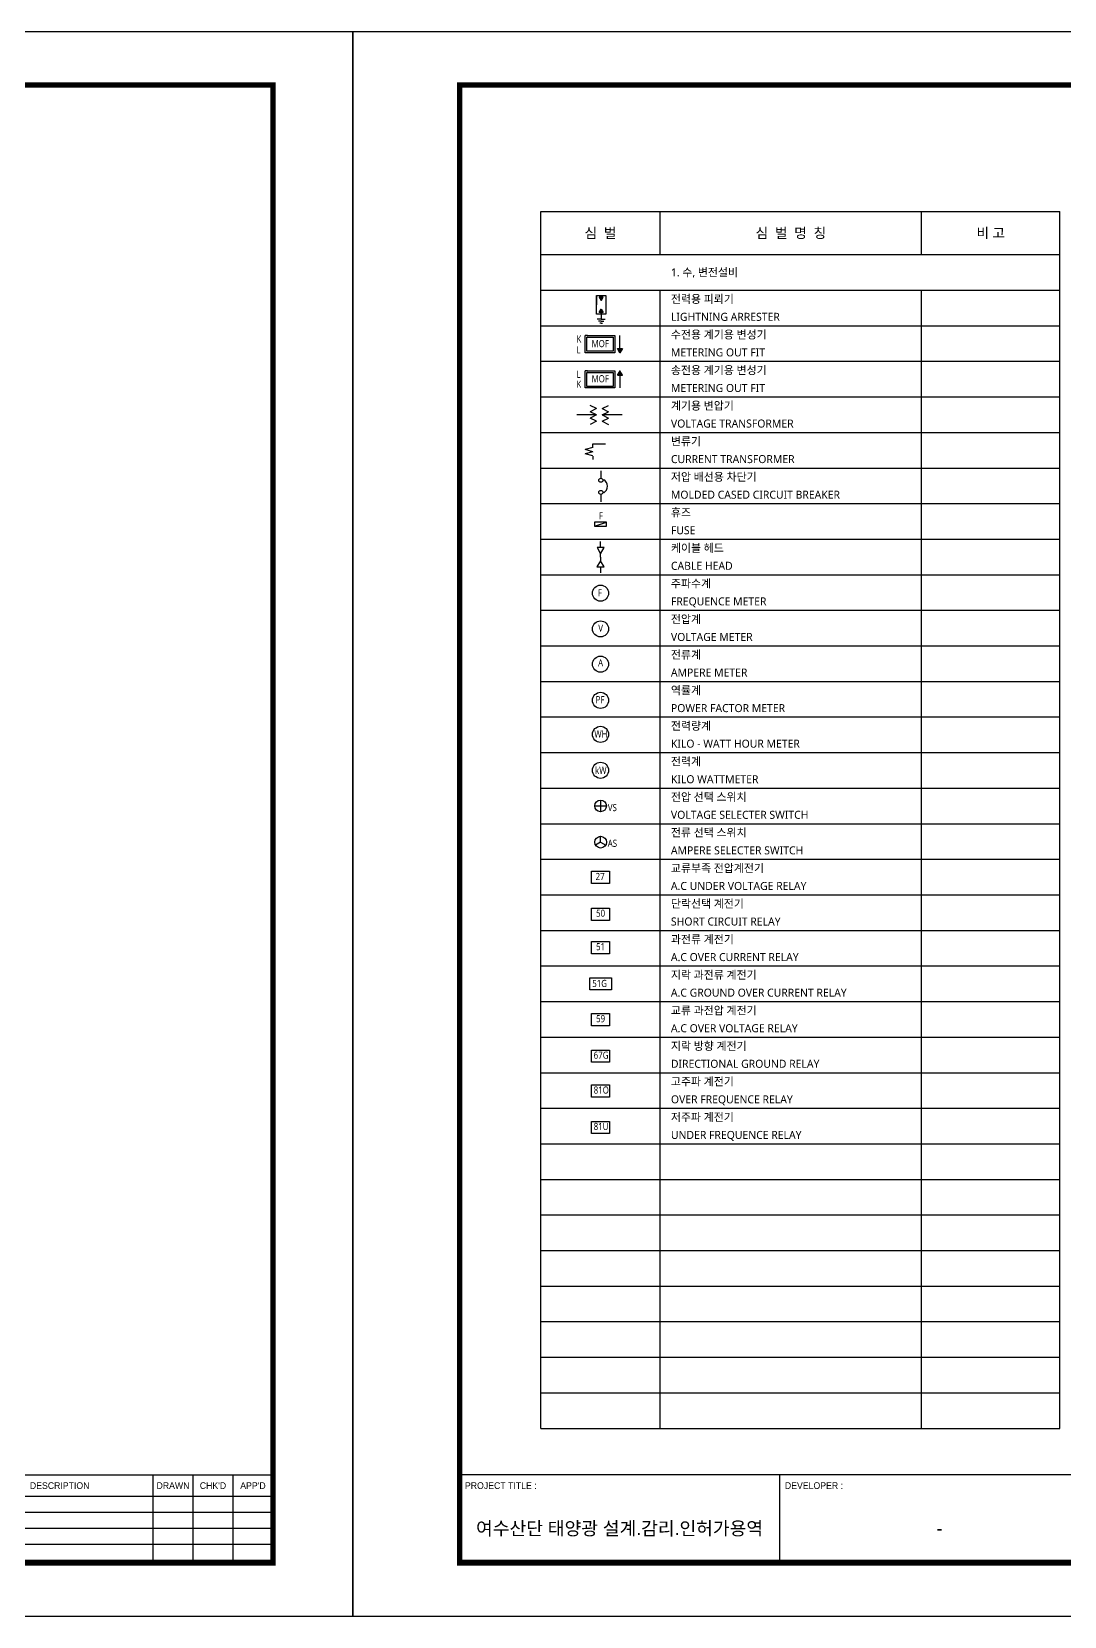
# Model space of a CAD drawing. Header units: millimetres. Extents: x 10297564 to 11610295, y -9287743 to -8409454.
# Drawn here: x 10453714 to 10492445, y -8631032 to -8571632 of the extents above; entities that cross this region are included whole.
import ezdxf
from ezdxf.enums import TextEntityAlignment as Align

# ---------------------------------------------------------------- set-up
doc = ezdxf.new("R2010")
doc.units = ezdxf.units.MM
doc.header["$LTSCALE"] = 100
for name, color, linetype in [('_도곽_마크', 7, 'Continuous'), ('BOX', 7, 'Continuous'), ('BOX_Def', 8, 'Continuous'), ('LEGEND', 1, 'Continuous'), ('LINE', 2, 'Continuous'), ('text', 7, 'Continuous')]:
    doc.layers.add(name, color=color, linetype=linetype)
doc.layers.add('DIJ1-TEXT', color=7, linetype='Continuous', lineweight=5)
doc.layers.add('TITLE', color=7, linetype='Continuous', lineweight=0)
doc.styles.add('MG', font='malgun.ttf')
doc.styles.add('RomanS', font='Dotum.ttf')
doc.styles.add('TITLE', font='H2GTRE.TTF')

# ---------------------------------------------------------------- blocks, each defined once
blk = doc.blocks.new('A$C78AD5414')
at = {"layer": '_도곽_마크'}
for p, q in [((656, 53), (811, 53)), ((656, 45), (811, 45)), ((656, 39), (811, 39)), ((656, 33), (811, 33)), ((656, 27), (811, 27))]:
    blk.add_line(p, q, dxfattribs=at)
for points in [[(40, 53), (40, 21)], [(160, 53), (40, 53)], [(160, 53), (160, 21)], [(280, 53), (160, 53)], [(766, 53), (766, 21)], [(781, 53), (781, 21)], [(796, 53), (796, 21)], [(811, 53), (811, 21)], [(40, 21), (811, 21)]]:
    blk.add_lwpolyline(points, dxfattribs=at)
at = {"layer": 'BOX', "const_width": 2}
blk.add_lwpolyline([(40, 20), (40, 574), (811, 574), (811, 20)], close=True, dxfattribs=at)
at = {"layer": 'BOX_Def'}
blk.add_lwpolyline([(0, 0), (841, 0), (841, 594), (0, 594)], close=True, dxfattribs=at)
at = {"style": 'TITLE'}
for s, p in [('여수산단 태양광 설계.감리.인허가용역', (100, 33)), ('-', (220, 33))]:
    blk.add_text(s, height=5, dxfattribs=at).set_placement(p, align=Align.MIDDLE)
at = {"layer": 'DIJ1-TEXT', "style": 'RomanS'}
for s, p in [('PROJECT TITLE :', (42, 49)), ('DEVELOPER :', (162, 49))]:
    blk.add_text(s, height=2.5, dxfattribs=at).set_placement(p, align=Align.MIDDLE_LEFT)
for s, p in [('DESCRIPTION', (731, 49)), ('DRAWN', (773.5, 49)), ("CHK'D", (788.5, 49)), ("APP'D", (803.5, 49))]:
    blk.add_text(s, height=2.5, dxfattribs=at).set_placement(p, align=Align.MIDDLE)

msp = doc.modelspace()

# ---------------------------------------------------------------- hatches: boundary and pattern name
at = {"linetype": 'Continuous'}
h = msp.add_hatch(dxfattribs=at)
h.set_pattern_fill('ANSI31', color=256)
h.set_pattern_definition([(45, (-345428948.95875, -104608961.01876), (-0.08838834764832, 0.08838834764832), [])])
h.paths.add_polyline_path([(10475681.1, -8583504.3), (10475776.5, -8583669.6), (10475871.9, -8583504.3)])
h = msp.add_hatch(dxfattribs=at)
h.set_pattern_fill('ANSI31', color=256)
h.set_pattern_definition([(45, (-345428948.95875, -104610277.84373), (-0.08838834764832, 0.08838834764832), [])])
h.paths.add_polyline_path([(10475871.9, -8584506.9), (10475776.5, -8584341.6), (10475681.1, -8584506.9)])

# ---------------------------------------------------------------- linework, layer by layer
at = {"color": 2}
for p, q in [((10474898.4, -8581526.4), (10474898.4, -8581873)), ((10474898.4, -8581526.4), (10475245, -8581526.4)), ((10474898.4, -8582219.5), (10474898.4, -8581526.4)), ((10474998.8, -8582159.5), (10475091.3, -8582067)), ((10475001.1, -8581590.5), (10475008.7, -8581582.8)), ((10475006.7, -8581600.2), (10475024.1, -8581582.8)), ((10475010.5, -8582163.1), (10475096.9, -8582076.7)), ((10475012.3, -8581609.9), (10475039.4, -8581582.8)), ((10475017.9, -8581619.6), (10475054.7, -8581582.8)), ((10475019.7, -8582123.2), (10475085.6, -8582057.3)), ((10475023.5, -8581629.3), (10475070, -8581582.8)), ((10475025.8, -8582163.1), (10475102.5, -8582086.4)), ((10475029.1, -8581639), (10475085.3, -8581582.8)), ((10475034.7, -8581648.7), (10475100.6, -8581582.8)), ((10475040.3, -8581658.4), (10475115.9, -8581582.8)), ((10475040.6, -8582087), (10475080, -8582047.6)), ((10475041.1, -8582163.1), (10475108.1, -8582096.1)), ((10475045.9, -8581668.2), (10475131.3, -8581582.8)), ((10475051.5, -8581677.9), (10475146.6, -8581582.8)), ((10475056.4, -8582163.1), (10475113.7, -8582105.8)), ((10475057.2, -8581687.6), (10475126.1, -8581618.7)), ((10475061.5, -8582050.8), (10475074.4, -8582037.9)), ((10475062.8, -8581697.3), (10475105.1, -8581654.9)), ((10475068.4, -8581707), (10475084.2, -8581691.2)), ((10475245, -8581526.4), (10475245, -8582219.5)), ((10475245, -8582219.5), (10474898.4, -8582219.5)), ((10475071.7, -8582163.1), (10475119.3, -8582115.6)), ((10475087, -8582163.1), (10475124.9, -8582125.3)), ((10475102.4, -8582163.1), (10475130.5, -8582135)), ((10475117.7, -8582163.1), (10475136.1, -8582144.7)), ((10475133, -8582163.1), (10475141.7, -8582154.4)), ((10474902.3, -8585761.8), (10474664.8, -8585643)), ((10475116.4, -8585761.8), (10475353.9, -8585643)), ((10474902.3, -8585761.8), (10474664.8, -8585880.5)), ((10474902.3, -8585999.3), (10474664.8, -8585880.5)), ((10474902.3, -8585999.3), (10474664.8, -8586118)), ((10474902.3, -8586236.8), (10474664.8, -8586118)), ((10474902.3, -8586236.8), (10474664.8, -8586355.5)), ((10475116.4, -8585761.8), (10475353.9, -8585880.5)), ((10475116.4, -8585999.3), (10475353.9, -8585880.5)), ((10475116.4, -8585999.3), (10475353.9, -8586118)), ((10475116.4, -8586236.8), (10475353.9, -8586118)), ((10475116.4, -8586236.8), (10475353.9, -8586355.5)), ((10474821.9, -8590020.9), (10474821.9, -8590172.9)), ((10475277.9, -8590020.9), (10474821.9, -8590020.9)), ((10474821.9, -8590172.9), (10475277.9, -8590172.9)), ((10475277.9, -8590172.9), (10475277.9, -8590020.9))]:
    msp.add_line(p, q, dxfattribs=at)
for p, q in [((10475071.7, -8582411.8), (10474925.4, -8582411.8)), ((10475071.7, -8582487.3), (10474970.6, -8582487.3)), ((10475071.7, -8582560), (10475021.2, -8582560)), ((10475071.7, -8582411.8), (10475218, -8582411.8)), ((10475071.7, -8582487.3), (10475172.8, -8582487.3)), ((10475071.7, -8582560), (10475122.3, -8582560)), ((10475071.7, -8588371.5), (10475071.7, -8588088.5)), ((10475061.4, -8588978.8), (10475061.4, -8589259.7))]:
    msp.add_line(p, q)
at = {"linetype": 'Continuous'}
for p, q in [((10475071.7, -8582163.1), (10475071.7, -8582411.8)), ((10475776.5, -8583669.6), (10475776.5, -8583024.8)), ((10475776.5, -8584341.6), (10475776.5, -8584986.4))]:
    msp.add_line(p, q, dxfattribs=at)
at = {"color": 2, "linetype": 'Continuous'}
for p, q in [((10474821.9, -8590172.9), (10475277.9, -8590020.9)), ((10475049.9, -8600433.3), (10475049.9, -8600873)), ((10474830.1, -8600653.1), (10475269.8, -8600653.1)), ((10475054.5, -8602012.6), (10474864.5, -8602123.3)), ((10475054.5, -8602012.6), (10475049.9, -8601792.8)), ((10475054.5, -8602012.6), (10475244.9, -8602122.4)), ((10474716.8, -8603563.3), (10474716.8, -8603103.9)), ((10474716.8, -8604943.5), (10474716.8, -8604484.1)), ((10474716.8, -8606197.8), (10474716.8, -8605738.3)), ((10474653.4, -8607553.2), (10474653.4, -8607093.8)), ((10474716.8, -8608895.9), (10474716.8, -8608436.4)), ((10474716.8, -8610265.2), (10474716.8, -8609805.8)), ((10474716.8, -8611573.5), (10474716.8, -8611114)), ((10474716.8, -8612937.9), (10474716.8, -8612478.4))]:
    msp.add_line(p, q, dxfattribs=at)
at = {"color": 2}
for points in [[(10475071.7, -8581712.8), (10475146.7, -8581582.8), (10474996.7, -8581582.8)], [(10475075.4, -8582033.2), (10475150.4, -8582163.1), (10475000.4, -8582163.1)]]:
    msp.add_lwpolyline(points, close=True, dxfattribs=at)
at = {"linetype": 'Continuous'}
for points in [[(10474557.8, -8583084.9), (10475525.6, -8583084.9), (10475525.6, -8583609.5), (10474539.7, -8583609.5), (10474539.7, -8583084.9)], [(10474557.8, -8584401.7), (10475525.6, -8584401.7), (10475525.6, -8584926.3), (10474539.7, -8584926.3), (10474539.7, -8584401.7)]]:
    msp.add_lwpolyline(points, dxfattribs=at)
for points in [[(10475776.5, -8583669.6), (10475681.1, -8583504.3), (10475871.9, -8583504.3)], [(10475776.5, -8584341.6), (10475681.1, -8584506.9), (10475871.9, -8584506.9)]]:
    msp.add_lwpolyline(points, close=True, dxfattribs=at)
for centre in [(10475061.4, -8588446.8), (10475061.4, -8588902.8)]:
    msp.add_circle(centre, 76)
msp.add_arc((10475033.6, -8588671), 280.5, 298.776132, 61.223868)
at = {"layer": 'LEGEND', "color": 2}
for p, q in [((10474557.8, -8583024.8), (10474479.6, -8583024.8)), ((10474479.6, -8583084.9), (10474479.6, -8583024.8)), ((10474557.8, -8583024.8), (10474539.7, -8583024.8)), ((10474557.8, -8583084.9), (10474539.7, -8583084.9)), ((10474557.8, -8584341.6), (10474479.6, -8584341.6)), ((10474479.6, -8584401.7), (10474479.6, -8584341.6)), ((10474557.8, -8584341.6), (10474539.7, -8584341.6)), ((10474557.8, -8584401.7), (10474539.7, -8584401.7)), ((10474902.3, -8585999.3), (10474154.9, -8585999.3)), ((10475863.8, -8585999.3), (10475116.4, -8585999.3)), ((10474761.7, -8587220.8), (10474475.8, -8587299.3)), ((10474761.7, -8587377.7), (10474475.8, -8587299.3)), ((10474761.7, -8587377.7), (10474475.8, -8587456.1)), ((10474761.7, -8587534.5), (10474475.8, -8587456.1)), ((10474761.7, -8587079.2), (10475238.3, -8587079.2)), ((10474761.7, -8587220.8), (10474761.7, -8587079.2)), ((10474761.7, -8587540.1), (10474761.7, -8587668.1)), ((10475049.9, -8590968.7), (10475049.9, -8590741.9)), ((10475049.9, -8591330.4), (10475049.9, -8591196.2)), ((10475049.9, -8591330.4), (10475049.9, -8591464.6)), ((10475049.9, -8591692.2), (10475049.9, -8591918.9)), ((10474716.8, -8603103.9), (10475392.1, -8603103.9)), ((10475392.1, -8603103.9), (10475392.1, -8603563.3)), ((10475392.1, -8603562.9), (10474716.8, -8603562.9)), ((10474716.8, -8604484.1), (10475392.1, -8604484.1)), ((10475392.1, -8604484.1), (10475392.1, -8604943.5)), ((10475392.1, -8604943.5), (10474716.8, -8604943.5)), ((10474716.8, -8605738.3), (10475392.1, -8605738.3)), ((10475392.1, -8605738.3), (10475392.1, -8606197.8)), ((10475392.1, -8606197.8), (10474716.8, -8606197.8)), ((10474653.4, -8607093.8), (10475455.5, -8607093.8)), ((10475455.5, -8607553.2), (10474653.4, -8607553.2)), ((10475455.5, -8607093.8), (10475455.5, -8607553.2)), ((10474716.8, -8608436.4), (10475392.1, -8608436.4)), ((10475392.1, -8608436.4), (10475392.1, -8608895.9)), ((10475392.1, -8608895.9), (10474716.8, -8608895.9)), ((10474716.8, -8609805.8), (10475392.1, -8609805.8)), ((10475392.1, -8609805.8), (10475392.1, -8610265.2)), ((10475392.1, -8610265.2), (10474716.8, -8610265.2)), ((10474716.8, -8611114), (10475392.1, -8611114)), ((10475392.1, -8611114), (10475392.1, -8611573.5)), ((10475392.1, -8611573.5), (10474716.8, -8611573.5)), ((10474716.8, -8612478.4), (10475392.1, -8612478.4)), ((10475392.1, -8612937.9), (10474716.8, -8612937.9)), ((10475392.1, -8612478.4), (10475392.1, -8612937.9))]:
    msp.add_line(p, q, dxfattribs=at)
for points in [[(10474557.8, -8583024.8), (10475585.6, -8583024.8), (10475585.6, -8583669.6), (10474479.6, -8583669.6), (10474479.6, -8583084.9)], [(10474557.8, -8584341.6), (10475585.6, -8584341.6), (10475585.6, -8584986.4), (10474479.6, -8584986.4), (10474479.6, -8584401.7)]]:
    msp.add_lwpolyline(points, dxfattribs=at)
for points in [[(10475051.2, -8591198.4), (10475183.8, -8590968.7), (10474918.5, -8590968.7)], [(10475048.6, -8591462.4), (10474916, -8591692.2), (10475181.3, -8591692.2)]]:
    msp.add_lwpolyline(points, close=True, dxfattribs=at)
for centre, radius in [((10475049.9, -8592678.6), 301.4), ((10475049.9, -8594019.2), 301.4), ((10475049.9, -8595340.1), 301.4), ((10475049.9, -8596696.6), 301.4), ((10475049.9, -8597971.2), 301.4), ((10475049.9, -8599319.5), 301.4), ((10475049.9, -8600653.1), 219.9), ((10475054.5, -8602012.6), 219.9)]:
    msp.add_circle(centre, radius, dxfattribs=at)
at = {"layer": 'LINE', "color": 31}
for p, q in [((10472807.4, -8623987), (10472807.4, -8578370.2)), ((10472807.4, -8578370.2), (10492278.3, -8578370.2)), ((10477286.9, -8579987), (10477286.9, -8578370.2)), ((10487088.7, -8579987), (10487088.7, -8578370.2)), ((10487088.7, -8579987), (10487088.7, -8578370.2)), ((10492278.3, -8623987), (10492278.3, -8578370.2)), ((10472807.4, -8579987), (10492278.3, -8579987)), ((10472807.4, -8581320.3), (10492278.3, -8581320.3)), ((10477286.9, -8623987), (10477286.9, -8581320.3)), ((10487088.7, -8623987), (10487088.7, -8581320.3)), ((10487088.7, -8623987), (10487088.7, -8581320.3)), ((10472807.4, -8582653.7), (10492278.3, -8582653.7)), ((10472807.4, -8583987), (10492278.3, -8583987)), ((10472807.4, -8585320.3), (10492278.3, -8585320.3)), ((10472807.4, -8586653.7), (10492278.3, -8586653.7)), ((10472807.4, -8587987), (10492278.3, -8587987)), ((10472807.4, -8589320.3), (10492278.3, -8589320.3)), ((10472807.4, -8590653.7), (10492278.3, -8590653.7)), ((10472807.4, -8591987), (10492278.3, -8591987)), ((10472807.4, -8593320.3), (10492278.3, -8593320.3)), ((10472807.4, -8594653.7), (10492278.3, -8594653.7)), ((10472807.4, -8595987), (10492278.3, -8595987)), ((10472807.4, -8597320.3), (10492278.3, -8597320.3)), ((10472807.4, -8598653.7), (10492278.3, -8598653.7)), ((10472807.4, -8599987), (10492278.3, -8599987)), ((10472807.4, -8601320.3), (10492278.3, -8601320.3)), ((10472807.4, -8602653.7), (10492278.3, -8602653.7)), ((10472807.4, -8603987), (10492278.3, -8603987)), ((10472807.4, -8605320.3), (10492278.3, -8605320.3)), ((10472807.4, -8606653.7), (10492278.3, -8606653.7)), ((10472807.4, -8607987), (10492278.3, -8607987)), ((10472807.4, -8609320.3), (10492278.3, -8609320.3)), ((10472807.4, -8610653.7), (10492278.3, -8610653.7)), ((10472807.4, -8611987), (10492278.3, -8611987)), ((10472807.4, -8613320.3), (10492278.3, -8613320.3)), ((10472807.4, -8614653.7), (10492278.3, -8614653.7)), ((10472807.4, -8615987), (10492278.3, -8615987)), ((10472807.4, -8617320.3), (10492278.3, -8617320.3)), ((10472807.4, -8618653.7), (10492278.3, -8618653.7)), ((10472807.4, -8619987), (10492278.3, -8619987)), ((10472807.4, -8621320.3), (10492278.3, -8621320.3)), ((10472807.4, -8622653.7), (10492278.3, -8622653.7)), ((10472807.4, -8623987), (10492278.3, -8623987))]:
    msp.add_line(p, q, dxfattribs=at)

# ---------------------------------------------------------------- block references
at = {"layer": 'TITLE', "color": 4, "xscale": 100, "yscale": 100, "zscale": 100}
for p in [(10381664, -8631031.8), (10465764, -8631031.8)]:
    msp.add_blockref('A$C78AD5414', p, dxfattribs=at)

# ---------------------------------------------------------------- texts
at = {"linetype": 'Continuous', "style": 'MG', "width": 0.85}
for s, p in [('K', (10474144.9, -8583283.7)), ('L', (10474144.9, -8583692.4)), ('L', (10474144.9, -8584611)), ('K', (10474144.9, -8584979.5))]:
    msp.add_text(s, height=266.7, dxfattribs=at).set_placement(p)
at = {"color": 2, "linetype": 'Continuous', "style": 'MG', "width": 0.85}
for s, height, p in [('F', 266.7, (10474947.9, -8592800.5)), ('V', 266.7, (10474965.4, -8594123.6)), ('A', 266.7, (10474957.9, -8595422.7)), ('PF', 266.67, (10474866.2, -8596803.4)), ('WH', 266.67, (10474816.1, -8598090.4)), ('kW', 266.67, (10474843.5, -8599452.4)), ('VS', 266.67, (10475323.6, -8600849.5)), ('AS', 266.67, (10475319.4, -8602187.6)), ('27', 266.67, (10474866.4, -8603431.8)), ('50', 266.67, (10474883.3, -8604807.9)), ('51', 266.67, (10474883.3, -8606062.2)), ('51G', 266.67, (10474738.2, -8607441)), ('59', 266.67, (10474883.3, -8608760.3)), ('67G', 266.67, (10474792.7, -8610129.6)), ('81O', 266.67, (10474792.7, -8611437.9)), ('81U', 266.67, (10474792.7, -8612802.3))]:
    msp.add_text(s, height=height, dxfattribs=at).set_placement(p)
at = {"layer": 'LEGEND', "color": 2, "style": 'MG', "width": 0.85}
for p in [(10475038.2, -8583457.7), (10475038.2, -8584774.6)]:
    msp.add_text('MOF', height=266.67, dxfattribs=at).set_placement(p, align=Align.CENTER)
msp.add_text('F', height=266.7, dxfattribs=at).set_placement((10474983.7, -8589911.3))
at = {"layer": 'text', "color": 3, "style": 'MG'}
for s, p in [('심  벌', (10475047.2, -8579178.6)), ('심  벌  명  칭', (10482187.8, -8579178.6)), ('비 고', (10489683.5, -8579178.6))]:
    msp.add_text(s, height=375, dxfattribs=at).set_placement(p, align=Align.MIDDLE_CENTER)
msp.add_text('1. 수, 변전설비', height=300, dxfattribs=at).set_placement((10477687.2, -8580653.7), align=Align.MIDDLE_LEFT)
at = {"layer": 'text', "style": 'MG'}
for s, p in [('전력용 피뢰기', (10477689.7, -8581653.7)), ('LIGHTNING ARRESTER', (10477689.7, -8582320.3)), ('수전용 계기용 변성기', (10477689.7, -8582987)), ('METERING OUT FIT', (10477689.7, -8583653.7)), ('송전용 계기용 변성기', (10477689.7, -8584320.3)), ('METERING OUT FIT', (10477689.7, -8584987)), ('계기용 변압기', (10477689.7, -8585653.7)), ('VOLTAGE TRANSFORMER', (10477689.7, -8586320.3)), ('변류기', (10477689.7, -8586987)), ('CURRENT TRANSFORMER', (10477689.7, -8587653.7)), ('저압 배선용 차단기', (10477689.7, -8588320.3)), ('MOLDED CASED CIRCUIT BREAKER', (10477689.7, -8588987)), ('휴즈', (10477689.7, -8589653.7)), ('FUSE', (10477689.7, -8590320.3)), ('케이블 헤드', (10477689.7, -8590987)), ('CABLE HEAD', (10477689.7, -8591653.7)), ('주파수계', (10477689.7, -8592320.3)), ('FREQUENCE METER', (10477689.7, -8592987)), ('전압계', (10477689.7, -8593653.7)), ('VOLTAGE METER', (10477689.7, -8594320.3)), ('전류계', (10477689.7, -8594987)), ('AMPERE METER', (10477689.7, -8595653.7)), ('역률계', (10477689.7, -8596320.3)), ('POWER FACTOR METER', (10477689.7, -8596987)), ('전력량계', (10477689.7, -8597653.7)), ('KILO - WATT HOUR METER', (10477689.7, -8598320.3)), ('전력계', (10477689.7, -8598987)), ('KILO WATTMETER', (10477689.7, -8599653.7)), ('전압 선택 스위치', (10477689.7, -8600320.3)), ('VOLTAGE SELECTER SWITCH', (10477689.7, -8600987)), ('전류 선택 스위치', (10477689.7, -8601653.7)), ('AMPERE SELECTER SWITCH', (10477689.7, -8602320.3)), ('교류부족 전압계전기', (10477689.7, -8602987)), ('A.C UNDER VOLTAGE RELAY', (10477689.7, -8603653.7)), ('단락선택 계전기', (10477689.7, -8604320.3)), ('SHORT CIRCUIT RELAY', (10477689.7, -8604987)), ('과전류 계전기', (10477689.7, -8605653.7)), ('A.C OVER CURRENT RELAY', (10477689.7, -8606320.3)), ('지락 과전류 계전기 ', (10477689.7, -8606987)), ('A.C GROUND OVER CURRENT RELAY', (10477689.7, -8607653.7)), ('교류 과전압 계전기', (10477689.7, -8608320.3)), ('A.C OVER VOLTAGE RELAY', (10477689.7, -8608987)), ('지락 방향 계전기', (10477689.7, -8609653.7)), ('DIRECTIONAL GROUND RELAY', (10477689.7, -8610320.3)), ('고주파 계전기', (10477689.7, -8610987)), ('OVER FREQUENCE RELAY', (10477689.7, -8611653.7)), ('저주파 계전기', (10477689.7, -8612320.3)), ('UNDER FREQUENCE RELAY', (10477689.7, -8612987))]:
    msp.add_text(s, height=300, dxfattribs=at).set_placement(p, align=Align.MIDDLE_LEFT)

doc.saveas('drawing.dxf')
